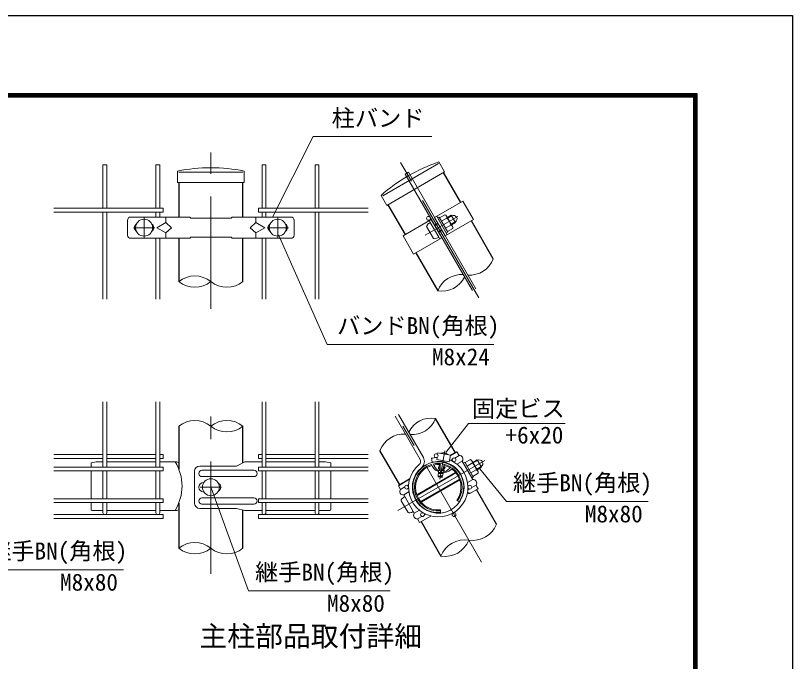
# Model space of a CAD drawing. Units: millimetres, scale not verified. Extents: x -4200 to 4200, y -2970 to 2970.
# Drawn here: x 2003 to 4200, y 1144 to 2970 of the extents above; entities that cross this region are included whole.
import ezdxf
from ezdxf.enums import TextEntityAlignment as Align

# ---------------------------------------------------------------- set-up
doc = ezdxf.new("R2010")
doc.units = ezdxf.units.MM
doc.header["$LTSCALE"] = 10
doc.linetypes.add('USER1', pattern=[50.8, 31.75, -6.35, 6.35, -6.35])
for name, color, linetype, lineweight in [('0-0_D-BMK', 2, 'USER1', 13), ('0-1_D-TTL-TXT', 7, 'Continuous', 25), ('0-2_D-STR-TXT', 7, 'Continuous', 13), ('0-3_D-STR-DIM', 7, 'Continuous', 13), ('0-4_D-STR1', 1, 'Continuous', 25), ('0-5_D-STR3', 3, 'Continuous', 13), ('0-6_D-STR2', 7, 'Continuous', 13), ('0-E_D-TTL', 7, 'Continuous', 25)]:
    doc.layers.add(name, color=color, linetype=linetype, lineweight=lineweight)
doc.styles.add('ＭＳ ゴシック', font='')
doc.styles.get('ＭＳ ゴシック').set_extended_font_data('MS Gothic')

msp = doc.modelspace()

# ---------------------------------------------------------------- linework, layer by layer
at = {"layer": '0-0_D-BMK'}
for p, q in [((2555.34, 2141.18), (2555.34, 2583.12)), ((3312.89, 2171.89), (3091.92, 2554.61)), ((2366.34, 2340.37), (2366.34, 2400.37)), ((2744.34, 2340.37), (2744.34, 2400.37)), ((3160.84, 2348.74), (3253.69, 2402.35)), ((2336.34, 2370.37), (2396.34, 2370.37)), ((2714.34, 2370.37), (2774.34, 2370.37)), ((2555.34, 1391.73), (2555.34, 1881.42)), ((3320.72, 1424.53), (3075.88, 1848.61)), ((3216.46, 1739.56), (3202.3, 1659.26)), ((3329.62, 1712.39), (3083.57, 1570.33)), ((2525.34, 1636.57), (2585.34, 1636.57))]:
    msp.add_line(p, q, dxfattribs=at)
at = {"layer": '0-2_D-STR-TXT'}
for p, q in [((2844.79, 2627.68), (2729.91, 2399.6)), ((2844.79, 2627.68), (3180.44, 2627.68)), ((2884.45, 2040.4), (2746.85, 2350.07)), ((2884.45, 2040.4), (3355.02, 2040.4)), ((3283.86, 1816.74), (3219.4, 1734.36)), ((3283.86, 1816.74), (3556.88, 1816.74)), ((3391.34, 1596.31), (3315.6, 1688.17)), ((2662.09, 1343.68), (2556.03, 1634.69)), ((3391.34, 1596.31), (3791.99, 1596.31)), ((1907.28, 1403.27), (2307.93, 1403.27)), ((2662.09, 1343.68), (3062.74, 1343.68))]:
    msp.add_line(p, q, dxfattribs=at)
at = {"layer": '0-3_D-STR-DIM'}
for centre, radius, start, end in [((3286.6, 2308.17), 72.06, 266.30864, 339.02451), ((2510.05, 2162.08), 71.86, 50.92646, 129.07354), ((3264, 2165.83), 72.06, 86.30864, 159.02451), ((3208.01, 2262.8), 72.06, 260.97549, 333.69136), ((2510.05, 2273.65), 71.86, 230.92646, 309.07354), ((2600.72, 2273.85), 72.06, 230.97549, 309.02451), ((2509.97, 1753.09), 72.06, 50.97549, 129.02451), ((2600.72, 1753.09), 72.06, 50.97549, 129.02451), ((3179.34, 1760.17), 72.06, 80.97549, 153.69136), ((3123.35, 1857.13), 72.06, 266.30864, 339.02451), ((2600.72, 1865.06), 72.06, 230.97549, 309.02451), ((3100.75, 1714.79), 72.06, 86.30864, 159.02451), ((3295.85, 1558.35), 72.06, 260.97549, 339.02451), ((2509.97, 1408.09), 72.06, 50.97549, 129.02451), ((3273.25, 1416.01), 72.06, 80.97549, 159.02451), ((3217.26, 1512.98), 72.06, 260.97549, 339.02451), ((2509.97, 1520.06), 72.06, 230.97549, 309.02451), ((2600.72, 1520.06), 72.06, 230.97549, 309.02451)]:
    msp.add_arc(centre, radius, start, end, dxfattribs=at)
at = {"layer": '0-4_D-STR1'}
for p, q in [((3261.89, 2441.72), (3213.2, 2526.05)), ((2464.59, 2497.74), (2464.59, 2400.37)), ((2646.09, 2400.37), (2646.09, 2497.74)), ((3056.02, 2435.3), (3104.71, 2350.97)), ((3353.89, 2282.37), (3291.89, 2389.76)), ((2464.76, 2340.37), (2464.76, 2217.87)), ((2646.09, 2217.87), (2646.09, 2340.37)), ((3134.71, 2299.01), (3196.71, 2191.62)), ((3246.89, 1733.91), (3190.64, 1831.34)), ((2464.59, 1809.07), (2464.59, 1687.85)), ((2646.09, 1705.81), (2646.09, 1809.07)), ((3089.71, 1643.16), (3033.46, 1740.59)), ((3250.01, 1735.71), (3232.25, 1725.46)), ((3117.39, 1659.14), (3086.59, 1641.36)), ((3133.83, 1668.63), (3131.99, 1667.57)), ((3363.14, 1532.56), (3306.85, 1630.06)), ((2464.59, 1591.95), (2464.59, 1464.07)), ((2646.09, 1464.07), (2646.09, 1572.42)), ((3149.71, 1539.24), (3205.96, 1441.81))]:
    msp.add_line(p, q, dxfattribs=at)
at = {"layer": '0-5_D-STR3'}
for p, q in [((3041.33, 2460.74), (3198.52, 2551.49)), ((3216.32, 2527.85), (3200, 2556.11)), ((2460.99, 2497.74), (2460.99, 2530.38)), ((2464.59, 2527.12), (2646.09, 2527.12)), ((2649.69, 2497.74), (2649.69, 2530.38)), ((3052.9, 2433.5), (3216.32, 2527.85)), ((2460.99, 2497.74), (2649.69, 2497.74)), ((3052.9, 2433.5), (3036.59, 2461.76)), ((3187.98, 2399.05), (3267.87, 2445.17)), ((3267.87, 2445.17), (3297.87, 2393.21)), ((2328.84, 2400.37), (2495.34, 2400.37)), ((2427.84, 2400.37), (2427.84, 2385.37)), ((2498.34, 2397.37), (2495.34, 2400.37)), ((2498.34, 2397.37), (2612.34, 2397.37)), ((2612.34, 2397.37), (2615.34, 2400.37)), ((2615.34, 2400.37), (2781.84, 2400.37)), ((2682.84, 2400.37), (2682.84, 2385.37)), ((3217.98, 2347.09), (3187.98, 2399.05)), ((3223.95, 2350.54), (3193.95, 2402.5)), ((3220.95, 2355.73), (3196.95, 2397.3)), ((3201.86, 2398.4), (3216.93, 2407.1)), ((3201.86, 2398.4), (3224.36, 2359.43)), ((3207.48, 2388.66), (3222.55, 2397.36)), ((3221.33, 2403.68), (3238.65, 2373.68)), ((3224, 2399.06), (3235.17, 2405.51)), ((3225.01, 2397.3), (3236.18, 2403.76)), ((3247.17, 2384.73), (3235.17, 2405.51)), ((2319.84, 2391.37), (2319.84, 2349.37)), ((2402.34, 2370.37), (2427.84, 2385.37)), ((2682.84, 2385.37), (2666.34, 2370.37)), ((2708.34, 2370.37), (2682.84, 2385.37)), ((2790.84, 2391.37), (2790.84, 2349.37)), ((3098.73, 2347.52), (3178.62, 2393.65)), ((3165.43, 2373.9), (3184.93, 2340.13)), ((3202.65, 2338.24), (3172.65, 2390.2)), ((3175.65, 2385), (3199.65, 2343.43)), ((3208.62, 2341.69), (3178.62, 2393.65)), ((3187.62, 2378.06), (3196.98, 2383.46)), ((3188.64, 2376.3), (3197.99, 2381.7)), ((3217.98, 2347.09), (3297.87, 2393.21)), ((3218.73, 2369.17), (3233.8, 2377.87)), ((3234.98, 2380.04), (3246.15, 2386.49)), ((3236, 2378.28), (3247.17, 2384.73)), ((2402.34, 2370.37), (2427.84, 2355.37)), ((2666.34, 2370.37), (2682.84, 2355.37)), ((2708.34, 2370.37), (2682.84, 2355.37)), ((2682.84, 2355.37), (2682.84, 2340.37)), ((3198.61, 2359.03), (3207.96, 2364.43)), ((3199.62, 2357.28), (3208.98, 2362.68)), ((3220.95, 2355.73), (3225.11, 2358.13)), ((3224.36, 2359.43), (3239.43, 2368.13)), ((2328.84, 2340.37), (2495.34, 2340.37)), ((2498.34, 2343.37), (2495.34, 2340.37)), ((2498.34, 2343.37), (2612.34, 2343.37)), ((2612.34, 2343.37), (2615.34, 2340.37)), ((2615.34, 2340.37), (2781.84, 2340.37)), ((3098.73, 2347.52), (3128.73, 2295.56)), ((3128.73, 2295.56), (3208.62, 2341.69)), ((3251.05, 1736.31), (3232.25, 1725.46)), ((3251.05, 1736.31), (3255.21, 1729.1)), ((3257.05, 1725.92), (3251.05, 1736.31)), ((3194.92, 1721.08), (3193.8, 1714.74)), ((3193.8, 1714.74), (3229.26, 1708.49)), ((3197.19, 1733.94), (3196.37, 1729.26)), ((3205.98, 1732.93), (3206.09, 1732.38)), ((3224.04, 1729.74), (3223.75, 1729.26)), ((3237.65, 1714.72), (3234, 1712.61)), ((3257.05, 1725.92), (3245.05, 1718.99)), ((3273.96, 1706.23), (3289.02, 1714.93)), ((3296.09, 1706.89), (3308.56, 1714.1)), ((3320.56, 1693.31), (3308.56, 1714.1)), ((2231.34, 1708.57), (2216.34, 1705.57)), ((2216.34, 1705.57), (2216.34, 1695.3)), ((2231.34, 1708.57), (2249.94, 1708.57)), ((2260.74, 1708.57), (2399.94, 1708.57)), ((2410.74, 1708.57), (2458.96, 1708.57)), ((2458.96, 1708.57), (2464.59, 1705.81)), ((2627.29, 1696.57), (2523.88, 1696.57)), ((2627.29, 1696.57), (2523.88, 1696.57)), ((2651.72, 1708.57), (2627.29, 1696.57)), ((2699.94, 1708.57), (2651.72, 1708.57)), ((2849.94, 1708.57), (2710.74, 1708.57)), ((2879.34, 1708.57), (2860.74, 1708.57)), ((2879.34, 1708.57), (2894.34, 1705.57)), ((2894.34, 1705.57), (2894.34, 1695.3)), ((3199.08, 1689.63), (3199.35, 1693.79)), ((3203.99, 1694.37), (3199.35, 1693.79)), ((3203.97, 1693.21), (3199.52, 1693.44)), ((3200.07, 1700.75), (3203.31, 1695.11)), ((3201.35, 1709.71), (3202.07, 1708.47)), ((3203.2, 1695.1), (3203.05, 1694.25)), ((3204.01, 1695.2), (3203.31, 1695.11)), ((3217.22, 1692.54), (3212.7, 1692.77)), ((3214.25, 1695.67), (3213.61, 1695.59)), ((3214.41, 1696.55), (3213.89, 1696.48)), ((3214.41, 1696.55), (3214.16, 1695.17)), ((3214.16, 1695.17), (3217.37, 1692.51)), ((3216.34, 1698.19), (3214.41, 1696.59)), ((3217.5, 1707.21), (3216.45, 1706.25)), ((3216.64, 1690.05), (3217.37, 1692.51)), ((3266.05, 1710.33), (3251.25, 1701.78)), ((3296.05, 1658.37), (3266.05, 1710.33)), ((3293.05, 1663.56), (3269.05, 1705.13)), ((3273.96, 1706.23), (3296.46, 1667.26)), ((3279.58, 1696.49), (3294.65, 1705.19)), ((3293.43, 1711.51), (3310.74, 1681.51)), ((3297.11, 1705.13), (3309.58, 1712.34)), ((3307.08, 1687.87), (3319.55, 1695.07)), ((3308.09, 1686.11), (3320.56, 1693.31)), ((2216.34, 1681.8), (2216.34, 1604.55)), ((2508.88, 1681.57), (2508.88, 1591.57)), ((2677.11, 1684.57), (2530.11, 1684.57)), ((2894.34, 1681.8), (2894.34, 1604.55)), ((3137.68, 1615.43), (3246.92, 1678.5)), ((3138.39, 1613.5), (3248.24, 1676.92)), ((3197.32, 1682.84), (3196.65, 1681.94)), ((3197.79, 1667.67), (3198.26, 1674.9)), ((3210.74, 1676.48), (3198.26, 1674.9)), ((3211.82, 1675.24), (3198.37, 1674.36)), ((3198.9, 1683.9), (3198.51, 1678.06)), ((3199.8, 1675.82), (3198.51, 1678.06)), ((3204.36, 1683.74), (3198.93, 1683.66)), ((3212.98, 1679.6), (3198.94, 1678.3)), ((3199.08, 1689.63), (3201.5, 1685.42)), ((3204, 1690.02), (3199.3, 1689.96)), ((3199.8, 1675.82), (3199.67, 1675.08)), ((3210.89, 1677.36), (3199.82, 1675.93)), ((3204.27, 1684.77), (3201.32, 1684.4)), ((3204.2, 1685.76), (3201.49, 1685.41)), ((3204.64, 1681.15), (3207.59, 1680.63)), ((3214.52, 1683.89), (3209.12, 1683.81)), ((3212.51, 1685.81), (3209.87, 1685.48)), ((3212.56, 1686.84), (3210.33, 1686.55)), ((3210.37, 1668.88), (3211.09, 1671.32)), ((3213.5, 1679.46), (3211.03, 1677.41)), ((3212.27, 1675.29), (3211.09, 1671.32)), ((3216.67, 1690.16), (3211.75, 1690.1)), ((3212.68, 1686.76), (3212.51, 1685.81)), ((3212.51, 1685.81), (3214.82, 1683.9)), ((3216.64, 1690.05), (3212.68, 1686.76)), ((3214.82, 1683.9), (3213.5, 1679.46)), ((3215.05, 1679.72), (3215.36, 1678.64)), ((3290.83, 1677), (3305.9, 1685.7)), ((3296.46, 1667.26), (3311.52, 1675.96)), ((2677.11, 1666.57), (2530.11, 1666.57)), ((3117.39, 1659.14), (3085.55, 1640.76)), ((3131.99, 1667.57), (3133.83, 1668.63)), ((3148.36, 1596.23), (3258.21, 1659.65)), ((3149.68, 1594.65), (3258.92, 1657.71)), ((3197.79, 1667.67), (3197.57, 1666.13)), ((3208.95, 1664.08), (3197.63, 1666.07)), ((3197.76, 1667.15), (3197.79, 1667.67)), ((3197.76, 1667.15), (3198.15, 1666.46)), ((3210.14, 1669.41), (3197.84, 1667.67)), ((3209.22, 1667.88), (3198.15, 1666.45)), ((3209.06, 1667), (3199.34, 1665.77)), ((3208.95, 1664.08), (3209.72, 1666.69)), ((3209.21, 1667.11), (3209.72, 1666.69)), ((3209.38, 1668.06), (3209.24, 1667.23)), ((3210.37, 1668.88), (3209.38, 1668.06)), ((3296.05, 1658.37), (3281.25, 1649.82)), ((3292.17, 1665.08), (3296.05, 1658.37)), ((3293.05, 1663.56), (3297.21, 1665.96)), ((3091.55, 1630.37), (3085.55, 1640.76)), ((3091.55, 1630.37), (3103.55, 1637.29)), ((3110.95, 1641.57), (3114.6, 1643.67)), ((3285.65, 1631.58), (3282, 1629.47)), ((3311.05, 1632.39), (3287.78, 1618.95)), ((3305.05, 1642.78), (3293.05, 1635.85)), ((3311.05, 1632.39), (3305.05, 1642.78)), ((3306.89, 1639.59), (3311.05, 1632.39)), ((3311.05, 1632.39), (3308.77, 1631.07)), ((2677.11, 1606.57), (2530.11, 1606.57)), ((3100.55, 1614.78), (3115.35, 1623.32)), ((3130.55, 1562.82), (3100.55, 1614.78)), ((3103.55, 1609.58), (3104.43, 1608.07)), ((2216.34, 1591.05), (2216.34, 1574.12)), ((2677.11, 1588.57), (2530.11, 1588.57)), ((2894.34, 1591.05), (2894.34, 1574.12)), ((3093.33, 1598.49), (3112.83, 1564.71)), ((3257.01, 1594.89), (3250.65, 1599.4)), ((2249.94, 1571.12), (2219.34, 1571.12)), ((2399.94, 1571.12), (2260.74, 1571.12)), ((2410.74, 1571.17), (2458.96, 1571.17)), ((2464.59, 1572.37), (2458.96, 1571.17)), ((2627.29, 1576.57), (2523.88, 1576.57)), ((2627.29, 1576.57), (2651.72, 1571.17)), ((2699.94, 1571.17), (2651.72, 1571.17)), ((2710.74, 1571.12), (2849.94, 1571.12)), ((2860.74, 1571.12), (2891.34, 1571.12)), ((3130.55, 1562.82), (3126.68, 1569.53)), ((3126.68, 1569.53), (3127.55, 1568.01)), ((3130.55, 1562.82), (3145.35, 1571.36)), ((3155.7, 1564.13), (3155.67, 1564.2)), ((3158.95, 1558.43), (3162.6, 1560.54)), ((3191.99, 1563.65), (3193.83, 1564.71)), ((3205.04, 1564.89), (3204.31, 1572.65)), ((3139.55, 1547.23), (3151.55, 1554.15)), ((3145.55, 1536.84), (3139.55, 1547.23)), ((3145.55, 1536.84), (3177.39, 1555.22))]:
    msp.add_line(p, q, dxfattribs=at)
for points in [[(3196.95, 2397.3), (3201.11, 2399.7), (3225.11, 2358.13)], [(2427.84, 2385.37), (2444.34, 2370.37), (2427.84, 2355.37), (2427.84, 2340.37)], [(3197.19, 1733.94), (3232.64, 1727.69), (3229.26, 1708.49)], [(3269.05, 1705.13), (3273.2, 1707.53), (3297.21, 1665.96)], [(3201.49, 1685.41), (3201.32, 1684.4), (3198.9, 1683.9)], [(3211.03, 1677.41), (3210.86, 1676.46), (3212.27, 1675.29)]]:
    msp.add_lwpolyline(points, dxfattribs=at)
for centre in [(2366.34, 2370.37), (2744.34, 2370.37), (2555.34, 1636.57)]:
    msp.add_circle(centre, 24, dxfattribs=at)
for centre, radius, start, end in [((3353.61, 2101.36), 480, 108.66399, 131.33601), ((2555.34, 2059.74), 480, 78.66399, 101.33601), ((2328.84, 2391.37), 9, 90, 180), ((2781.84, 2391.37), 9, 0, 90), ((3214.17, 2399.02), 8.55, 348.83491, 71.16509), ((3202.99, 2373.08), 31.18, 8.85295, 51.14705), ((3241.17, 2395.12), 10.2, 300, 120), ((2352.84, 2370.37), 13.5, 125.46791, 234.53209), ((2379.84, 2370.37), 13.5, 305.46791, 54.53209), ((2730.84, 2370.37), 13.5, 125.46791, 234.53209), ((2757.84, 2370.37), 13.5, 305.46791, 54.53209), ((3231.04, 2369.78), 8.55, 348.86505, 71.13495), ((2328.84, 2349.37), 9, 180, 270), ((2781.84, 2349.37), 9, 270, 0), ((3211.84, 1713.38), 20.41, 50.1954, 109.8046), ((3258.3, 1716.25), 9.75, 322.61986, 97.38014), ((3286.27, 1706.85), 8.55, 348.83491, 71.16509), ((3314.56, 1703.7), 10.2, 300, 120), ((2342.75, 1639.9), 130.94, 328.33972, 31.66028), ((2523.88, 1681.57), 15, 90, 180), ((3198.3, 1636.57), 72, 324.62432, 275.37568), ((3198.3, 1636.57), 67.2, 106.51477, 275.37568), ((3198.3, 1636.57), 64.2, 106.39388, 275.37568), ((3207.18, 1709.1), 29.13, 196.14552, 248.81508), ((3238.33, 1725.69), 59.31, 203.19065, 226.25963), ((3198.3, 1636.57), 67.2, 57.59553, 102.40447), ((3198.3, 1636.57), 64.2, 84.62674, 101.81465), ((3299.21, 1692.41), 95.24, 173.32909, 186.79151), ((3122.58, 1723.56), 95.24, 333.20849, 346.67091), ((3198.3, 1636.57), 64.2, 58.18535, 75.37326), ((3191.17, 1734.01), 59.31, 293.74037, 316.80935), ((3275.09, 1680.91), 31.18, 8.85295, 51.14705), ((2530.11, 1675.57), 9, 90, 270), ((2677.11, 1675.57), 9, 270, 90), ((3214.76, 1707.77), 29.13, 271.18492, 323.85448), ((3198.3, 1636.57), 64.2, 324.62432, 53.60612), ((3198.3, 1636.57), 67.2, 324.62432, 53.48523), ((3303.13, 1677.61), 8.55, 348.86505, 71.13495), ((2534.61, 1636.57), 13.5, 90, 270), ((2569.55, 1636.57), 13.5, 300.04449, 59.95551), ((3297.3, 1648.7), 9.75, 322.61986, 97.38014), ((3099.3, 1624.45), 9.75, 142.61986, 277.38014), ((2530.11, 1597.57), 9, 90, 270), ((2677.11, 1597.57), 9, 270, 90), ((3284.61, 1627.52), 9.13, 243.34935, 290.27718), ((3287.12, 1628.97), 9.13, 228.30949, 290.27718), ((2523.88, 1591.57), 15, 180, 270), ((2219.34, 1574.12), 3, 180, 270), ((2891.34, 1574.12), 3, 270, 0), ((3138.3, 1556.9), 9.75, 142.61986, 277.38014), ((3146.32, 1561.53), 9.13, 18.40415, 20.0359)]:
    msp.add_arc(centre, radius, start, end, dxfattribs=at)
for centre, start_param, end_param in [((3177.9, 2381.1), 1.5707963, 3.1415927), ((3197.4, 2347.33), 3.1415927, 4.712389), ((3105.8, 1605.69), 1.5707963, 3.1415927), ((3125.3, 1571.91), 3.1415927, 4.712389)]:
    msp.add_ellipse(centre, major_axis=(12.47, 7.2), ratio=0.3125, start_param=start_param, end_param=end_param, dxfattribs=at)
at = {"layer": '0-6_D-STR2'}
for p, q in [((2249.94, 2425.33), (2249.94, 2548.12)), ((2249.94, 2548.12), (2260.74, 2548.12)), ((2260.74, 2425.33), (2260.74, 2548.12)), ((2399.94, 2425.33), (2399.94, 2548.12)), ((2399.94, 2548.12), (2410.74, 2548.12)), ((2410.74, 2425.33), (2410.74, 2548.12)), ((2699.94, 2425.33), (2699.94, 2548.12)), ((2699.94, 2548.12), (2710.74, 2548.12)), ((2710.74, 2425.33), (2710.74, 2548.12)), ((2849.94, 2425.33), (2849.94, 2548.12)), ((2849.94, 2548.12), (2860.74, 2548.12)), ((2860.74, 2425.33), (2860.74, 2548.12)), ((3104.75, 2521.6), (3114.1, 2527)), ((3304.23, 2197.7), (3114.1, 2527)), ((3294.87, 2192.3), (3104.75, 2521.6)), ((2420.34, 2425.33), (2110.74, 2425.33)), ((2420.34, 2425.33), (2420.34, 2414.53)), ((2690.34, 2425.33), (2999.94, 2425.33)), ((2690.34, 2425.33), (2690.34, 2414.53)), ((2420.34, 2414.53), (2110.74, 2414.53)), ((2249.94, 2167.87), (2249.94, 2414.53)), ((2260.74, 2167.87), (2260.74, 2414.53)), ((2399.94, 2400.37), (2399.94, 2414.53)), ((2410.74, 2400.37), (2410.74, 2414.53)), ((2690.34, 2414.53), (2999.94, 2414.53)), ((2699.94, 2400.37), (2699.94, 2414.53)), ((2710.74, 2400.37), (2710.74, 2414.53)), ((2849.94, 2167.87), (2849.94, 2414.53)), ((2860.74, 2167.87), (2860.74, 2414.53)), ((2399.94, 2167.87), (2399.94, 2340.37)), ((2410.74, 2167.87), (2410.74, 2340.37)), ((2699.94, 2167.87), (2699.94, 2340.37)), ((2710.74, 2167.87), (2710.74, 2340.37)), ((2249.94, 1878.02), (2249.94, 1693.27)), ((2260.74, 1878.02), (2260.74, 1693.27)), ((2399.94, 1878.02), (2399.94, 1693.27)), ((2410.74, 1878.02), (2410.74, 1693.27)), ((2699.94, 1878.02), (2699.94, 1693.27)), ((2710.74, 1878.02), (2710.74, 1693.27)), ((2849.94, 1878.02), (2849.94, 1693.27)), ((2860.74, 1878.02), (2860.74, 1693.27)), ((3076.2, 1837.25), (3146.92, 1714.76)), ((3085.55, 1842.65), (3156.27, 1720.16)), ((2110.74, 1728.84), (2249.94, 1728.84)), ((2110.74, 1718.04), (2249.94, 1718.04)), ((2260.74, 1728.84), (2399.94, 1728.84)), ((2260.74, 1718.04), (2399.94, 1718.04)), ((2410.74, 1728.84), (2420.34, 1728.84)), ((2410.74, 1718.04), (2420.34, 1718.04)), ((2420.34, 1718.04), (2420.34, 1728.84)), ((2699.94, 1728.84), (2690.34, 1728.84)), ((2690.34, 1718.04), (2690.34, 1728.84)), ((2699.94, 1718.04), (2690.34, 1718.04)), ((2849.94, 1728.84), (2710.74, 1728.84)), ((2849.94, 1718.04), (2710.74, 1718.04)), ((2999.94, 1728.84), (2860.74, 1728.84)), ((2999.94, 1718.04), (2860.74, 1718.04)), ((3181.34, 1707.78), (3178.84, 1718.29)), ((2110.74, 1693.27), (2420.34, 1693.27)), ((2420.34, 1682.47), (2420.34, 1693.27)), ((2999.94, 1693.27), (2690.34, 1693.27)), ((2690.34, 1682.47), (2690.34, 1693.27)), ((2110.74, 1682.47), (2420.34, 1682.47)), ((2249.94, 1682.47), (2249.94, 1603.87)), ((2260.74, 1682.47), (2260.74, 1603.87)), ((2399.94, 1682.47), (2399.94, 1603.87)), ((2410.74, 1682.47), (2410.74, 1603.87)), ((2999.94, 1682.47), (2690.34, 1682.47)), ((2699.94, 1682.47), (2699.94, 1603.87)), ((2710.74, 1682.47), (2710.74, 1603.87)), ((2849.94, 1682.47), (2849.94, 1603.87)), ((2860.74, 1682.47), (2860.74, 1603.87)), ((2110.74, 1603.87), (2420.34, 1603.87)), ((2420.34, 1593.07), (2420.34, 1603.87)), ((2999.94, 1603.87), (2690.34, 1603.87)), ((2690.34, 1593.07), (2690.34, 1603.87)), ((2110.74, 1593.07), (2420.34, 1593.07)), ((2249.94, 1593.07), (2249.94, 1564.57)), ((2260.74, 1593.07), (2260.74, 1564.57)), ((2399.94, 1593.07), (2399.94, 1564.57)), ((2410.74, 1593.07), (2410.74, 1564.57)), ((2999.94, 1593.07), (2690.34, 1593.07)), ((2699.94, 1593.07), (2699.94, 1564.57)), ((2710.74, 1593.07), (2710.74, 1564.57)), ((2849.94, 1593.07), (2849.94, 1564.57)), ((2860.74, 1593.07), (2860.74, 1564.57)), ((2110.74, 1559.17), (2420.34, 1559.17)), ((2110.74, 1548.37), (2420.34, 1548.37)), ((2420.34, 1548.37), (2420.34, 1559.17)), ((2999.94, 1559.17), (2690.34, 1559.17)), ((2690.34, 1548.37), (2690.34, 1559.17)), ((2999.94, 1548.37), (2690.34, 1548.37))]:
    msp.add_line(p, q, dxfattribs=at)
for centre in [(3170.57, 2396.79), (3192.25, 1725.77), (3243, 1714), (3108.9, 1636.57), (3287.7, 1636.57), (3153.6, 1559.15), (3243, 1559.15)]:
    msp.add_circle(centre, 5.4, dxfattribs=at)
for centre, radius, start, end in [((3198.3, 1636.57), 84, 129.83934, 67.62637), ((3137.57, 1709.36), 10.8, 309.83934, 30), ((3137.57, 1709.36), 21.6, 309.83934, 30), ((3198.3, 1636.57), 84, 92.37363, 103.39579), ((3198.3, 1636.57), 73.2, 129.83934, 103.39579), ((2255.34, 1564.57), 5.4, 180, 0), ((2405.34, 1564.57), 5.4, 180, 0), ((2705.34, 1564.57), 5.4, 180, 0), ((2855.34, 1564.57), 5.4, 180, 0)]:
    msp.add_arc(centre, radius, start, end, dxfattribs=at)
at = {"layer": '0-E_D-TTL', "color": 2}
msp.add_lwpolyline([(-4200.08, 2970.08), (4199.92, 2970.08), (4199.92, -2969.92), (-4200.08, -2969.92)], close=True, dxfattribs=at)
at = {"layer": '0-E_D-TTL'}
for points in [[(-3930.08, 2750.08), (3929.92, 2750.08), (3929.92, -2749.92), (-3930.08, -2749.92)], [(-3927.58, 2747.58), (3927.42, 2747.58), (3927.42, -2747.42), (-3927.58, -2747.42)], [(-3925.08, 2745.08), (3924.92, 2745.08), (3924.92, -2744.92), (-3925.08, -2744.92)], [(-3922.58, 2742.58), (3922.42, 2742.58), (3922.42, -2742.42), (-3922.58, -2742.42)], [(-3920.08, 2740.08), (3919.92, 2740.08), (3919.92, -2739.92), (-3920.08, -2739.92)]]:
    msp.add_lwpolyline(points, close=True, dxfattribs=at)

# ---------------------------------------------------------------- texts
at = {"layer": '0-1_D-TTL-TXT', "style": 'ＭＳ ゴシック'}
msp.add_text('主柱部品取付詳細', height=57.7, dxfattribs=at).set_placement((2522.94, 1169.43), align=Align.BOTTOM_LEFT)
at = {"layer": '0-2_D-STR-TXT', "style": 'ＭＳ ゴシック'}
for s, p in [('柱バンド', (2896.98, 2641.78)), ('バンドBN(角根)', (2912.15, 2054.89)), ('M8x24', (3180.55, 1966.86)), ('固定ビス', (3293.5, 1820.69)), ('+6x20', (3388.5, 1745.69)), ('継手BN(角根)', (3409.54, 1610.8)), ('M8x80', (3612.97, 1522.77)), ('継手BN(角根)', (1925.49, 1417.76)), ('継手BN(角根)', (2680.3, 1358.17)), ('M8x80', (2128.91, 1329.73)), ('M8x80', (2883.73, 1270.13))]:
    msp.add_text(s, height=48.09, dxfattribs=at).set_placement(p, align=Align.BOTTOM_LEFT)

doc.saveas('drawing.dxf')
